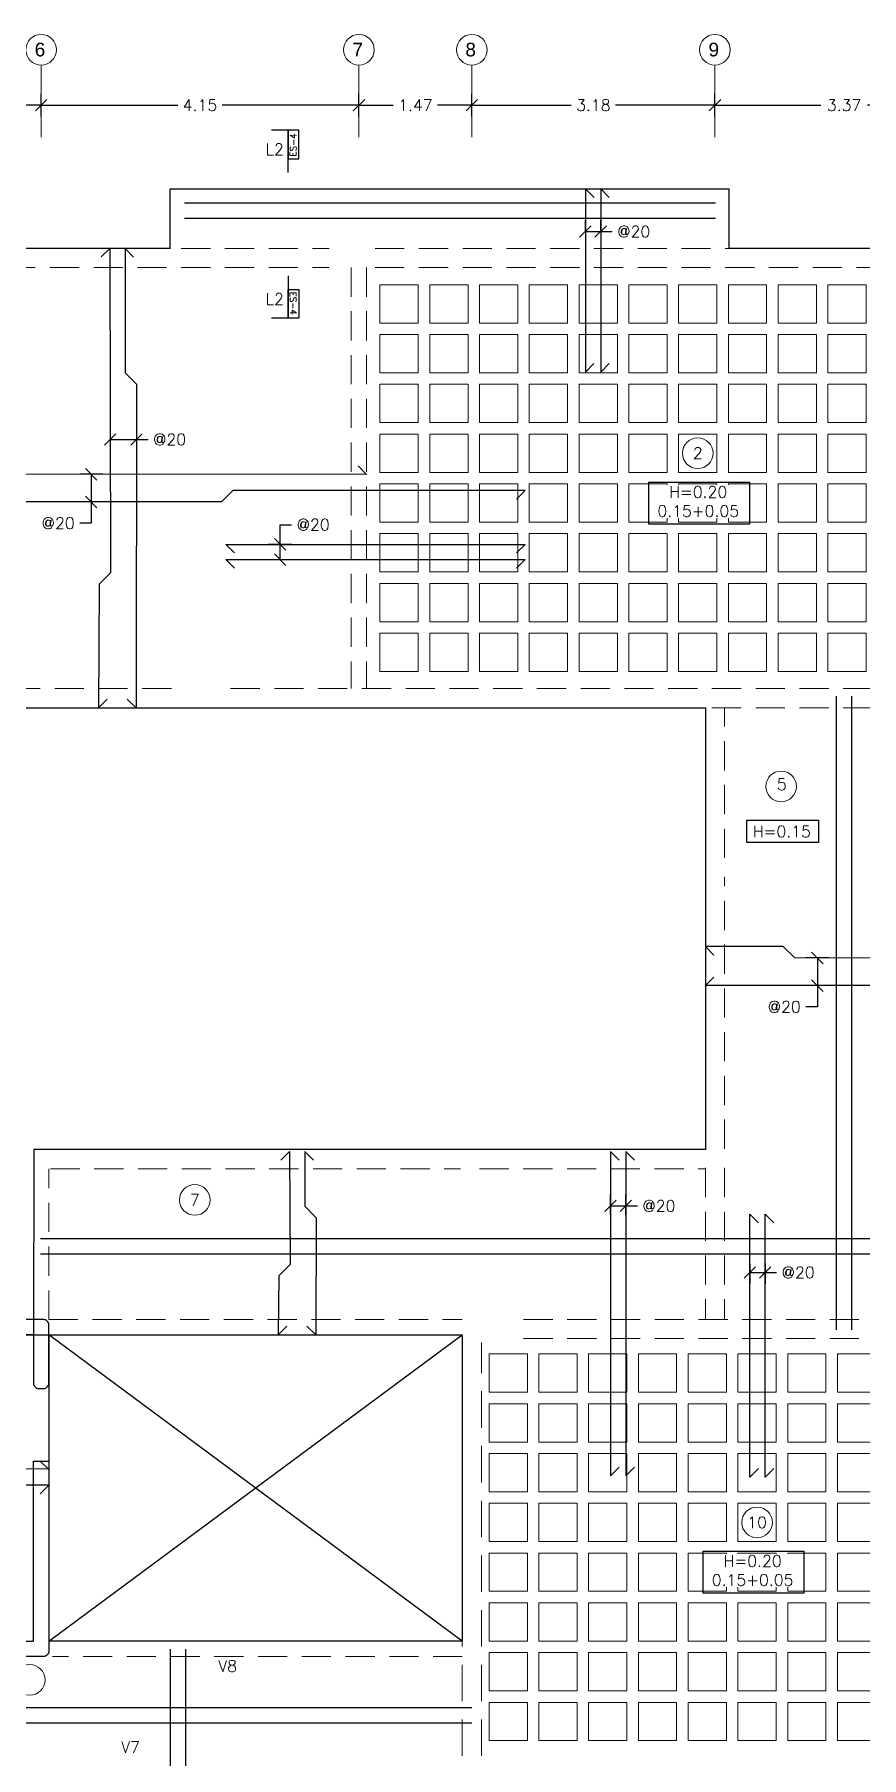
# Model space of a CAD drawing. Header units: metres. Extents: x -44 to 358, y -286 to 66.
# Drawn here: x 28.7 to 39.51, y -39.74 to -17.23 of the extents above; entities that cross this region are included whole.
import ezdxf
from ezdxf.enums import TextEntityAlignment as Align

# ---------------------------------------------------------------- set-up
doc = ezdxf.new("R2010")
doc.units = ezdxf.units.M
doc.header["$LTSCALE"] = 0.3
doc.header["$PDMODE"] = 3
doc.linetypes.add('Grid Line 1_2_', pattern=[22.225, 12.7, -3.175, 3.175, -3.175])
doc.linetypes.add('HIDDEN', pattern=[9.525, 6.35, -3.175])
for name, color, linetype, lineweight in [('0-S-GRID', 1, 'Continuous', 9), ('0-S-GRID-IDEN', 1, 'Continuous', 9), ('A-WALL', 7, 'Continuous', 30), ('BOVEDILLA', 8, 'Continuous', 5), ('VIGAS', 1, 'HIDDEN', 15)]:
    doc.layers.add(name, color=color, linetype=linetype, lineweight=lineweight)
for name, color, linetype in [('ACERO', 5, 'Continuous'), ('BP', 3, 'Continuous'), ('DIMTEXTO', 4, 'Continuous'), ('HATCH', 8, 'Continuous'), ('TEXTOS', 4, 'Continuous')]:
    doc.layers.add(name, color=color, linetype=linetype)
doc.styles.add('Arial_2', font='arial.ttf', dxfattribs={"height": 0.2})
doc.styles.add('SMPLEX', font='simplex.shx')
doc.dimstyles.new('DIM-75', dxfattribs={"dimscale": 0.75, "dimtxt": 0.2, "dimasz": 0.2, "dimexe": 0.2, "dimexo": 0.2, "dimgap": 0.1, "dimtad": 0, "dimtih": 1, "dimtoh": 1, "dimzin": 0, "dimdsep": 46, "dimtxsty": 'SMPLEX', "dimblk1": 'OBLIQUE', "dimblk2": 'OBLIQUE', "dimsah": 1, "dimcen": 0.2, "dimclrd": 4, "dimclre": 4, "dimclrt": 4, "dimadec": 0, "dimazin": 0, "dimtfac": 1, "dimtmove": 0, "dimatfit": 3, "dimldrblk": 'OBLIQUE', "dimfxl": 0.2, "dimfxlon": 1, "dimtfill": 1, "dimtolj": 1, "dimtzin": 0, "dimarcsym": 0})

# ---------------------------------------------------------------- blocks, each defined once
blk = doc.blocks.new('A$C2bbc346b')
at = {"layer": 'A-WALL', "color": 7, "true_color": 0xffffff}
for p, q in [((7.8, -0.27), (7.8, -6.13)), ((0.2, -0.751), (0, -0.751)), ((6.47, -7.845), (6.53, -7.845)), ((6.25, -8.065), (6.25, -8.125)), ((6.32, -7.995), (6.4, -7.995)), ((6.4, -7.995), (6.4, -7.915)), ((6.6, -7.995), (6.6, -7.915)), ((6.6, -7.995), (6.6, -8.725)), ((6.32, -8.195), (6.4, -8.195)), ((6.4, -8.195), (6.4, -8.725)), ((2.425, -8.995), (2.575, -8.995)), ((6.47, -8.795), (6.53, -8.795)), ((2.425, -10.995), (2.575, -10.995)), ((10.4, -14.189), (10.2, -14.189)), ((1.499, -18.939), (1.499, -17.454))]:
    blk.add_line(p, q, dxfattribs=at)
at = {"layer": 'A-WALL', "color": 7, "true_color": 0xffffff, "transparency": 33554684}
blk.add_line((2.275, -8.195), (2.25, -8.195), dxfattribs=at)
at = {"layer": 'A-WALL', "color": 7, "true_color": 0xffffff}
for points in [[(0, -0.07), (0, -0.751), (0.2, -0.751), (0.2, -0.27, -0.414214), (0.27, -0.2), (0.53, -0.2, 0.414214), (0.6, -0.13), (0.6, -0.07, 0.414214), (0.53, 0), (0.07, 0, 0.414214)], [(6.53, -11.995), (6.32, -11.995, -0.414214), (6.25, -11.925), (6.25, -11.865, -0.414214), (6.32, -11.795), (6.33, -11.795, 0.414214), (6.4, -11.725), (6.4, -11.065, -0.414214), (6.47, -10.995), (6.53, -10.995, -0.414214), (6.6, -11.065), (6.6, -11.925, -0.414214)], [(10.53, -14.889, 0.414214), (10.6, -14.819), (10.6, -14.059, 0.414214), (10.53, -13.989), (9.67, -13.989, 0.414214), (9.6, -14.059), (9.6, -14.119, 0.414214), (9.67, -14.189), (10.4, -14.189), (10.4, -14.819, 0.414214), (10.47, -14.889)]]:
    blk.add_lwpolyline(points, format="xyb", close=True, dxfattribs=at)
for points in [[(7.73, -0.2), (7.47, -0.2, -0.414214), (7.4, -0.13), (7.4, -0.07, -0.414214), (7.47, 0), (8.63, 0)], [(8, -0.27), (8, -6.33, -0.414214), (7.93, -6.4), (6.67, -6.4, 0.414214), (6.6, -6.47), (6.6, -6.48, -0.414214), (6.53, -6.55), (6.47, -6.55, -0.414214), (6.4, -6.48), (6.4, -6.47, 0.414214), (6.33, -6.4), (6.22, -6.4), (6.22, -6.2), (7.73, -6.2)], [(0.2, -6.13), (0.2, -5.651), (0, -5.651), (0, -6.33, 0.414214), (0.07, -6.4)], [(0.27, -6.2), (5.28, -6.2), (5.28, -6.4), (4.57, -6.4, 0.414214), (4.5, -6.47), (4.5, -6.797), (4.35, -6.797), (4.35, -6.4), (2.3, -6.4), (2.3, -6.797), (2.1, -6.797), (2.1, -6.47, 0.414214), (2.03, -6.4), (0.07, -6.4)], [(4.35, -7.995), (2.3, -7.995), (2.3, -7.597), (2.1, -7.597), (2.1, -8.045, 0.414214), (2.25, -8.195), (2.375, -8.195, -0.414214), (2.4, -8.22)], [(2.33, -11.795, 0.414214), (2.4, -11.725), (2.4, -11.02, -0.414214), (2.425, -10.995), (2.575, -10.995, -0.414214), (2.6, -11.02), (2.6, -11.725, 0.414214), (2.67, -11.795), (5.18, -11.795, -0.414214), (5.25, -11.865), (5.25, -11.925, -0.414214), (5.18, -11.995)], [(5.18, -11.995), (4.57, -11.995, 0.414214), (4.5, -12.065), (4.5, -12.322, -0.414214), (4.43, -12.392), (4.35, -12.392), (4.35, -11.995), (2.3, -11.995), (2.3, -12.392), (2.1, -12.392), (2.1, -11.945, -0.414214), (2.25, -11.795), (2.33, -11.795)], [(0.2, -14.34), (0, -14.34), (0, -13.659, -0.414214), (0.07, -13.589), (2.03, -13.589, 0.414214), (2.1, -13.519), (2.1, -13.192)], [(7.8, -13.859), (7.8, -17.254), (6.627, -17.254), (6.627, -16.654), (6.507, -16.654, 0.414214), (6.477, -16.684), (6.477, -17.254), (6.439, -17.254), (6.439, -17.454), (7.73, -17.454, -0.414214), (7.8, -17.524), (7.8, -18.519, 0.414214), (7.87, -18.589), (7.93, -18.589, 0.414214), (8, -18.519), (8, -18.459, -0.414214), (8.07, -18.389), (8.78, -18.389, 0.414214), (8.85, -18.319), (8.85, -18.259, 0.414214), (8.78, -18.189), (8, -18.189), (8, -14.189), (8.73, -14.189, 0.414214), (8.8, -14.119), (8.8, -14.059, 0.414214), (8.73, -13.989), (8, -13.989), (8, -13.659, 0.414214), (7.93, -13.589), (4.57, -13.589, -0.414214), (4.5, -13.519), (4.5, -13.262, 0.414214), (4.43, -13.192), (4.35, -13.192), (4.35, -13.589), (2.3, -13.589), (2.3, -13.192), (2.1, -13.192)], [(1.499, -17.254), (1.499, -16.684, 0.414214), (1.469, -16.654), (1.349, -16.654), (1.349, -17.254), (0.2, -17.254), (0.2, -13.859)], [(2.5, -14.789), (2.5, -13.859, 0.414214), (2.43, -13.789), (0.27, -13.789)], [(2.5, -14.639), (2.5, -14.759, 0.414214), (2.53, -14.789), (2.62, -14.789, 0.414214), (2.65, -14.759), (2.65, -13.859, -0.414214), (2.72, -13.789), (3.855, -13.789)], [(2.62, -15.589, -0.414214), (2.65, -15.619), (2.65, -16.544, 0.414214), (2.72, -16.614), (3.855, -16.614, 0.414214), (3.925, -16.544), (3.925, -13.859, 0.414214), (3.855, -13.789)], [(7.73, -13.789), (5.571, -13.789, 0.414214), (5.501, -13.859), (5.501, -14.759, -0.414214), (5.471, -14.789), (5.381, -14.789, -0.414214), (5.351, -14.759), (5.351, -13.859, 0.414214), (5.281, -13.789), (4.145, -13.789, 0.414214), (4.075, -13.859), (4.075, -16.544)], [(2.62, -15.589), (2.53, -15.589, 0.414214), (2.5, -15.619), (2.5, -17.254), (2.462, -17.254), (2.462, -17.454), (2.58, -17.454, 0.414214), (2.65, -17.384), (2.65, -16.764)], [(2.65, -16.764), (5.351, -16.764), (5.351, -17.384, 0.414214), (5.421, -17.454), (5.539, -17.454), (5.539, -17.254), (5.501, -17.254), (5.501, -15.619, 0.414214), (5.471, -15.589), (5.381, -15.589, 0.414214), (5.351, -15.619), (5.351, -16.544, -0.414214), (5.281, -16.614), (4.145, -16.614, -0.414214), (4.075, -16.544)], [(10.2, -18.189), (10.4, -18.189), (10.4, -15.839), (10.6, -15.839), (10.6, -18.319, -0.414214), (10.53, -18.389), (9.87, -18.389, -0.414214), (9.8, -18.319), (9.8, -18.259, -0.414214), (9.87, -18.189), (10.4, -18.189), (10.4, -16.556)], [(1.349, -19.789), (0.27, -19.789, -0.414214), (0.2, -19.719), (0.2, -19.24), (0, -19.24), (0, -19.919)], [(0.07, -19.989), (2.33, -19.989, 0.414213), (2.4, -19.919), (2.4, -19.859, 0.414214), (2.33, -19.789), (1.249, -19.789)], [(7.73, -19.789), (5.67, -19.789, 0.414214), (5.6, -19.859), (5.6, -19.919, 0.414214), (5.67, -19.989), (7.93, -19.989, 0.414214), (8, -19.919), (8, -19.659, 0.414214), (7.93, -19.589), (7.87, -19.589, 0.414214), (7.8, -19.659), (7.8, -19.719)]]:
    blk.add_lwpolyline(points, format="xyb", dxfattribs=at)
blk.add_lwpolyline([(0, -1.951), (0.2, -1.951), (0.2, -4.451), (0, -4.451)], close=True, dxfattribs=at)
for points in [[(4.5, -7.995), (4.5, -7.597), (4.35, -7.597), (4.35, -7.995)], [(1.349, -18.939), (1.349, -17.454), (0.2, -17.454), (0.2, -18.04), (0, -18.04), (0, -15.54), (0.2, -15.54)]]:
    blk.add_lwpolyline(points, dxfattribs=at)
at = {"layer": 'A-WALL', "color": 7, "true_color": 0xffffff, "transparency": 33554684}
blk.add_lwpolyline([(2.4, -8.219), (2.4, -8.97, 0.414214), (2.425, -8.995), (2.575, -8.995, 0.414214), (2.6, -8.97), (2.6, -8.265, -0.414214), (2.67, -8.195), (5.18, -8.195, 0.414214), (5.25, -8.125), (5.25, -8.065, 0.414214), (5.18, -7.995), (4.5, -7.995)], format="xyb", dxfattribs=at)
at = {"layer": 'A-WALL', "color": 7, "true_color": 0xffffff}
for centre, start, end in [((6.47, -7.915), 90, 180), ((6.53, -7.915), 0, 90), ((6.32, -8.065), 90, 180), ((6.32, -8.125), 180, 270), ((6.47, -8.725), 180, 270), ((6.53, -8.725), 270, 0)]:
    blk.add_arc(centre, 0.07, start, end, dxfattribs=at)
blk = doc.blocks.new('_OBLIQUE')
at = {"color": 0, "linetype": 'ByBlock'}
blk.add_line((-0.5, -0.5), (0.5, 0.5), dxfattribs=at)
blk = doc.blocks.new('*D911')
at = {"layer": 'DEFPOINTS', "color": 0, "ltscale": 0.05, "transparency": 16777216}
for p in [(28.792, -18.157), (26.597, -18.574), (28.792, -18.574)]:
    blk.add_point(p, dxfattribs=at)
at = {"layer": 'DIMTEXTO', "color": 4, "lineweight": -2, "ltscale": 0.05, "transparency": 16777216}
for p, q in [((26.597, -18.307), (26.597, -18.007)), ((26.597, -18.157), (27.391, -18.157)), ((28.792, -18.157), (27.998, -18.157)), ((28.792, -18.307), (28.792, -18.007))]:
    blk.add_line(p, q, dxfattribs=at)
at = {"layer": 'DIMTEXTO', "color": 4, "lineweight": -2, "ltscale": 0.05, "transparency": 16777216, "xscale": 0.15, "yscale": 0.15, "zscale": 0.15, "rotation": 180}
blk.add_blockref('_OBLIQUE', (26.597, -18.157), dxfattribs=at)
at = {"layer": 'DIMTEXTO', "color": 4, "lineweight": -2, "ltscale": 0.05, "transparency": 16777216, "xscale": 0.15, "yscale": 0.15, "zscale": 0.15}
blk.add_blockref('_OBLIQUE', (28.792, -18.157), dxfattribs=at)
at = {"layer": 'DIMTEXTO', "color": 4, "ltscale": 0.05, "transparency": 16777216, "insert": (27.694, -18.157), "char_height": 0.15, "attachment_point": 5, "style": 'SMPLEX', "bg_fill": 3, "box_fill_scale": 1.1, "bg_fill_color": 256, "bg_fill_true_color": 13158600, "bg_fill_transparency": 0}
blk.add_mtext('\\A1;2.20', dxfattribs=at)
blk = doc.blocks.new('*D912')
at = {"layer": 'DEFPOINTS', "color": 0, "ltscale": 0.05, "transparency": 16777216}
for p in [(32.943, -18.157), (28.792, -18.574), (32.943, -18.574)]:
    blk.add_point(p, dxfattribs=at)
at = {"layer": 'DIMTEXTO', "color": 4, "lineweight": -2, "ltscale": 0.05, "transparency": 16777216}
for p, q in [((28.792, -18.307), (28.792, -18.007)), ((28.792, -18.157), (30.578, -18.157)), ((32.943, -18.157), (31.157, -18.157)), ((32.943, -18.307), (32.943, -18.007))]:
    blk.add_line(p, q, dxfattribs=at)
at = {"layer": 'DIMTEXTO', "color": 4, "lineweight": -2, "ltscale": 0.05, "transparency": 16777216, "xscale": 0.15, "yscale": 0.15, "zscale": 0.15, "rotation": 180}
blk.add_blockref('_OBLIQUE', (28.792, -18.157), dxfattribs=at)
at = {"layer": 'DIMTEXTO', "color": 4, "lineweight": -2, "ltscale": 0.05, "transparency": 16777216, "xscale": 0.15, "yscale": 0.15, "zscale": 0.15}
blk.add_blockref('_OBLIQUE', (32.943, -18.157), dxfattribs=at)
at = {"layer": 'DIMTEXTO', "color": 4, "ltscale": 0.05, "transparency": 16777216, "insert": (30.867, -18.157), "char_height": 0.15, "attachment_point": 5, "style": 'SMPLEX', "bg_fill": 3, "box_fill_scale": 1.1, "bg_fill_color": 256, "bg_fill_true_color": 13158600, "bg_fill_transparency": 0}
blk.add_mtext('\\A1;4.15', dxfattribs=at)
blk = doc.blocks.new('*D902')
at = {"layer": 'DEFPOINTS', "color": 0, "ltscale": 0.2, "transparency": 16777216}
for p in [(34.417, -18.157), (32.943, -18.574), (34.417, -18.574)]:
    blk.add_point(p, dxfattribs=at)
at = {"layer": 'DIMTEXTO', "color": 4, "lineweight": -2, "ltscale": 0.2, "transparency": 16777216}
for p, q in [((32.943, -18.307), (32.943, -18.007)), ((32.943, -18.157), (33.39, -18.157)), ((34.417, -18.157), (33.969, -18.157)), ((34.417, -18.307), (34.417, -18.007))]:
    blk.add_line(p, q, dxfattribs=at)
at = {"layer": 'DIMTEXTO', "color": 4, "lineweight": -2, "ltscale": 0.2, "transparency": 16777216, "xscale": 0.15, "yscale": 0.15, "zscale": 0.15, "rotation": 180}
blk.add_blockref('_OBLIQUE', (32.943, -18.157), dxfattribs=at)
at = {"layer": 'DIMTEXTO', "color": 4, "lineweight": -2, "ltscale": 0.2, "transparency": 16777216, "xscale": 0.15, "yscale": 0.15, "zscale": 0.15}
blk.add_blockref('_OBLIQUE', (34.417, -18.157), dxfattribs=at)
at = {"layer": 'DIMTEXTO', "color": 4, "ltscale": 0.2, "transparency": 16777216, "insert": (33.68, -18.157), "char_height": 0.15, "attachment_point": 5, "style": 'SMPLEX', "bg_fill": 3, "box_fill_scale": 1.1, "bg_fill_color": 256, "bg_fill_true_color": 13158600, "bg_fill_transparency": 0}
blk.add_mtext('\\A1;1.47', dxfattribs=at)
blk = doc.blocks.new('*D903')
at = {"layer": 'DEFPOINTS', "color": 0, "ltscale": 0.2, "transparency": 16777216}
for p in [(37.592, -18.157), (34.417, -18.574), (37.592, -18.574)]:
    blk.add_point(p, dxfattribs=at)
at = {"layer": 'DIMTEXTO', "color": 4, "lineweight": -2, "ltscale": 0.2, "transparency": 16777216}
for p, q in [((34.417, -18.307), (34.417, -18.007)), ((34.417, -18.157), (35.715, -18.157)), ((37.592, -18.157), (36.294, -18.157)), ((37.592, -18.307), (37.592, -18.007))]:
    blk.add_line(p, q, dxfattribs=at)
at = {"layer": 'DIMTEXTO', "color": 4, "lineweight": -2, "ltscale": 0.2, "transparency": 16777216, "xscale": 0.15, "yscale": 0.15, "zscale": 0.15, "rotation": 180}
blk.add_blockref('_OBLIQUE', (34.417, -18.157), dxfattribs=at)
at = {"layer": 'DIMTEXTO', "color": 4, "lineweight": -2, "ltscale": 0.2, "transparency": 16777216, "xscale": 0.15, "yscale": 0.15, "zscale": 0.15}
blk.add_blockref('_OBLIQUE', (37.592, -18.157), dxfattribs=at)
at = {"layer": 'DIMTEXTO', "color": 4, "ltscale": 0.2, "transparency": 16777216, "insert": (36.004, -18.157), "char_height": 0.15, "attachment_point": 5, "style": 'SMPLEX', "bg_fill": 3, "box_fill_scale": 1.1, "bg_fill_color": 256, "bg_fill_true_color": 13158600, "bg_fill_transparency": 0}
blk.add_mtext('\\A1;3.18', dxfattribs=at)
blk = doc.blocks.new('*D904')
at = {"layer": 'DEFPOINTS', "color": 0, "ltscale": 0.2, "transparency": 16777216}
for p in [(40.967, -18.157), (37.592, -18.574), (40.967, -18.574)]:
    blk.add_point(p, dxfattribs=at)
at = {"layer": 'DIMTEXTO', "color": 4, "lineweight": -2, "ltscale": 0.2, "transparency": 16777216}
for p, q in [((37.592, -18.307), (37.592, -18.007)), ((37.592, -18.157), (38.976, -18.157)), ((40.967, -18.157), (39.583, -18.157)), ((40.967, -18.307), (40.967, -18.007))]:
    blk.add_line(p, q, dxfattribs=at)
at = {"layer": 'DIMTEXTO', "color": 4, "lineweight": -2, "ltscale": 0.2, "transparency": 16777216, "xscale": 0.15, "yscale": 0.15, "zscale": 0.15, "rotation": 180}
blk.add_blockref('_OBLIQUE', (37.592, -18.157), dxfattribs=at)
at = {"layer": 'DIMTEXTO', "color": 4, "lineweight": -2, "ltscale": 0.2, "transparency": 16777216, "xscale": 0.15, "yscale": 0.15, "zscale": 0.15}
blk.add_blockref('_OBLIQUE', (40.967, -18.157), dxfattribs=at)
at = {"layer": 'DIMTEXTO', "color": 4, "ltscale": 0.2, "transparency": 16777216, "insert": (39.279, -18.157), "char_height": 0.15, "attachment_point": 5, "style": 'SMPLEX', "bg_fill": 3, "box_fill_scale": 1.1, "bg_fill_color": 256, "bg_fill_true_color": 13158600, "bg_fill_transparency": 0}
blk.add_mtext('\\A1;3.37', dxfattribs=at)
blk = doc.blocks.new('*D921')
at = {"layer": 'DEFPOINTS', "color": 0, "transparency": 16777216}
for p in [(36.229, -32.533), (36.229, -32.794), (36.429, -32.798)]:
    blk.add_point(p, dxfattribs=at)
at = {"layer": 'DIMTEXTO', "color": 4, "lineweight": -2, "transparency": 16777216}
for p, q in [((36.229, -32.644), (36.229, -32.383)), ((36.429, -32.648), (36.429, -32.383)), ((36.229, -32.533), (36.429, -32.533)), ((36.429, -32.533), (36.579, -32.533))]:
    blk.add_line(p, q, dxfattribs=at)
at = {"layer": 'DIMTEXTO', "color": 4, "lineweight": -2, "transparency": 16777216, "xscale": 0.15, "yscale": 0.15, "zscale": 0.15, "rotation": 180}
blk.add_blockref('_OBLIQUE', (36.229, -32.533), dxfattribs=at)
at = {"layer": 'DIMTEXTO', "color": 4, "lineweight": -2, "transparency": 16777216, "xscale": 0.15, "yscale": 0.15, "zscale": 0.15}
blk.add_blockref('_OBLIQUE', (36.429, -32.533), dxfattribs=at)
at = {"layer": 'DIMTEXTO', "color": 4, "transparency": 16777216, "insert": (36.861, -32.533), "char_height": 0.15, "attachment_point": 5, "style": 'SMPLEX', "bg_fill": 3, "box_fill_scale": 1.1, "bg_fill_color": 256, "bg_fill_true_color": 13158600, "bg_fill_transparency": 0}
blk.add_mtext('\\A1;@20', dxfattribs=at)
blk = doc.blocks.new('*U932')
at = {"layer": 'BOVEDILLA'}
blk.add_lwpolyline([(-0.25, -0.25), (0.25, -0.25), (0.25, 0.25), (-0.25, 0.25)], close=True, dxfattribs=at)
blk = doc.blocks.new('*U933')
at = {"layer": 'BOVEDILLA', "color": 0, "linetype": 'ByBlock', "lineweight": -2, "transparency": 16777216}
for p in [(0, 0), (0.65, 0), (1.3, 0), (1.95, 0), (2.6, 0), (3.25, 0), (3.9, 0), (4.55, 0), (5.2, 0), (5.85, 0), (0, -0.65), (0.65, -0.65), (1.3, -0.65), (1.95, -0.65), (2.6, -0.65), (3.25, -0.65), (3.9, -0.65), (4.55, -0.65), (5.2, -0.65), (5.85, -0.65), (0, -1.3), (0.65, -1.3), (1.3, -1.3), (1.95, -1.3), (2.6, -1.3), (3.25, -1.3), (3.9, -1.3), (4.55, -1.3), (5.2, -1.3), (5.85, -1.3), (0, -1.95), (0.65, -1.95), (1.3, -1.95), (1.95, -1.95), (2.6, -1.95), (3.25, -1.95), (3.9, -1.95), (4.55, -1.95), (5.2, -1.95), (5.85, -1.95), (0, -2.6), (0.65, -2.6), (1.3, -2.6), (1.95, -2.6), (2.6, -2.6), (3.25, -2.6), (3.9, -2.6), (4.55, -2.6), (5.2, -2.6), (5.85, -2.6), (0, -3.25), (0.65, -3.25), (1.3, -3.25), (1.95, -3.25), (2.6, -3.25), (3.25, -3.25), (3.9, -3.25), (4.55, -3.25), (5.2, -3.25), (5.85, -3.25), (0, -3.9), (0.65, -3.9), (1.3, -3.9), (1.95, -3.9), (2.6, -3.9), (3.25, -3.9), (3.9, -3.9), (4.55, -3.9), (5.2, -3.9), (5.85, -3.9), (0, -4.55), (0.65, -4.55), (1.3, -4.55), (1.95, -4.55), (2.6, -4.55), (3.25, -4.55), (3.9, -4.55), (4.55, -4.55), (5.2, -4.55), (5.85, -4.55)]:
    blk.add_blockref('*U932', p, dxfattribs=at)
blk = doc.blocks.new('*U936')
at = {"layer": 'BOVEDILLA'}
blk.add_lwpolyline([(-0.25, -0.25), (0.25, -0.25), (0.25, 0.25), (-0.25, 0.25)], close=True, dxfattribs=at)
blk = doc.blocks.new('*U937')
at = {"layer": 'BOVEDILLA', "color": 0, "linetype": 'ByBlock', "lineweight": -2, "transparency": 16777216}
for p in [(0, 0), (0.65, 0), (1.3, 0), (1.95, 0), (2.6, 0), (3.25, 0), (3.9, 0), (4.55, 0), (5.2, 0), (5.85, 0), (6.5, 0), (7.15, 0), (7.8, 0), (0, -0.65), (0.65, -0.65), (1.3, -0.65), (1.95, -0.65), (2.6, -0.65), (3.25, -0.65), (3.9, -0.65), (4.55, -0.65), (5.2, -0.65), (5.85, -0.65), (6.5, -0.65), (7.15, -0.65), (7.8, -0.65), (0, -1.3), (0.65, -1.3), (1.3, -1.3), (1.95, -1.3), (2.6, -1.3), (3.25, -1.3), (3.9, -1.3), (4.55, -1.3), (5.2, -1.3), (5.85, -1.3), (6.5, -1.3), (7.15, -1.3), (7.8, -1.3), (0, -1.95), (0.65, -1.95), (1.3, -1.95), (1.95, -1.95), (2.6, -1.95), (3.25, -1.95), (3.9, -1.95), (4.55, -1.95), (5.2, -1.95), (5.85, -1.95), (6.5, -1.95), (7.15, -1.95), (7.8, -1.95), (0, -2.6), (0.65, -2.6), (1.3, -2.6), (1.95, -2.6), (2.6, -2.6), (3.25, -2.6), (3.9, -2.6), (4.55, -2.6), (5.2, -2.6), (5.85, -2.6), (6.5, -2.6), (7.15, -2.6), (7.8, -2.6), (0, -3.25), (0.65, -3.25), (1.3, -3.25), (1.95, -3.25), (2.6, -3.25), (3.25, -3.25), (3.9, -3.25), (4.55, -3.25), (5.2, -3.25), (5.85, -3.25), (6.5, -3.25), (7.15, -3.25), (7.8, -3.25), (0, -3.9), (0.65, -3.9), (1.3, -3.9), (1.95, -3.9), (2.6, -3.9), (3.25, -3.9), (3.9, -3.9), (4.55, -3.9), (5.2, -3.9), (5.85, -3.9), (6.5, -3.9), (7.15, -3.9), (7.8, -3.9), (0, -4.55), (0.65, -4.55), (1.3, -4.55), (1.95, -4.55), (2.6, -4.55), (3.25, -4.55), (3.9, -4.55), (4.55, -4.55), (5.2, -4.55), (5.85, -4.55), (6.5, -4.55), (7.15, -4.55), (7.8, -4.55)]:
    blk.add_blockref('*U936', p, dxfattribs=at)
blk = doc.blocks.new('*D1030')
at = {"layer": 'DEFPOINTS', "color": 0, "transparency": 16777216}
for p in [(32.446, -23.893), (31.913, -24.093), (32.446, -24.093)]:
    blk.add_point(p, dxfattribs=at)
at = {"layer": 'DIMTEXTO', "color": 4, "lineweight": -2, "transparency": 16777216}
for p, q in [((31.913, -23.893), (31.913, -23.636)), ((31.913, -23.636), (32.063, -23.636)), ((32.063, -23.893), (31.763, -23.893)), ((31.913, -24.093), (31.913, -23.893)), ((32.063, -24.093), (31.763, -24.093))]:
    blk.add_line(p, q, dxfattribs=at)
at = {"layer": 'DIMTEXTO', "color": 4, "lineweight": -2, "transparency": 16777216, "xscale": 0.15, "yscale": 0.15, "zscale": 0.15}
for p, rotation in [((31.913, -23.893), 90), ((31.913, -24.093), 270)]:
    blk.add_blockref('_OBLIQUE', p, dxfattribs=dict(at, rotation=rotation))
at = {"layer": 'DIMTEXTO', "color": 4, "transparency": 16777216, "insert": (32.345, -23.636), "char_height": 0.15, "attachment_point": 5, "style": 'SMPLEX', "bg_fill": 3, "box_fill_scale": 1.1, "bg_fill_color": 256, "bg_fill_true_color": 13158600, "bg_fill_transparency": 0}
blk.add_mtext('\\A1;@20', dxfattribs=at)
blk = doc.blocks.new('*D1032')
at = {"layer": 'DEFPOINTS', "color": 0, "transparency": 16777216}
for p in [(38.047, -33.141), (38.247, -33.136), (38.047, -33.402)]:
    blk.add_point(p, dxfattribs=at)
at = {"layer": 'DIMTEXTO', "color": 4, "lineweight": -2, "transparency": 16777216}
for p, q in [((38.047, -33.291), (38.047, -33.552)), ((38.247, -33.286), (38.247, -33.552)), ((38.047, -33.402), (38.247, -33.402)), ((38.247, -33.402), (38.397, -33.402))]:
    blk.add_line(p, q, dxfattribs=at)
at = {"layer": 'DIMTEXTO', "color": 4, "lineweight": -2, "transparency": 16777216, "xscale": 0.15, "yscale": 0.15, "zscale": 0.15, "rotation": 180}
blk.add_blockref('_OBLIQUE', (38.047, -33.402), dxfattribs=at)
at = {"layer": 'DIMTEXTO', "color": 4, "lineweight": -2, "transparency": 16777216, "xscale": 0.15, "yscale": 0.15, "zscale": 0.15}
blk.add_blockref('_OBLIQUE', (38.247, -33.402), dxfattribs=at)
at = {"layer": 'DIMTEXTO', "color": 4, "transparency": 16777216, "insert": (38.679, -33.402), "char_height": 0.15, "attachment_point": 5, "style": 'SMPLEX', "bg_fill": 3, "box_fill_scale": 1.1, "bg_fill_color": 256, "bg_fill_true_color": 13158600, "bg_fill_transparency": 0}
blk.add_mtext('\\A1;@20', dxfattribs=at)
blk = doc.blocks.new('*D1044')
at = {"layer": 'DEFPOINTS', "color": 0, "transparency": 16777216}
for p in [(30.878, -22.978), (29.446, -23.339), (30.878, -23.339)]:
    blk.add_point(p, dxfattribs=at)
at = {"layer": 'DIMTEXTO', "color": 4, "lineweight": -2, "transparency": 16777216}
for p, q in [((29.596, -22.978), (29.296, -22.978)), ((29.446, -22.978), (29.446, -23.339)), ((29.596, -23.339), (29.296, -23.339)), ((29.446, -23.339), (29.446, -23.616)), ((29.446, -23.616), (29.296, -23.616))]:
    blk.add_line(p, q, dxfattribs=at)
at = {"layer": 'DIMTEXTO', "color": 4, "lineweight": -2, "transparency": 16777216, "xscale": 0.15, "yscale": 0.15, "zscale": 0.15}
for p, rotation in [((29.446, -22.978), 90), ((29.446, -23.339), 270)]:
    blk.add_blockref('_OBLIQUE', p, dxfattribs=dict(at, rotation=rotation))
at = {"layer": 'DIMTEXTO', "color": 4, "transparency": 16777216, "insert": (29.014, -23.616), "char_height": 0.15, "attachment_point": 5, "style": 'SMPLEX', "bg_fill": 3, "box_fill_scale": 1.1, "bg_fill_color": 256, "bg_fill_true_color": 13158600, "bg_fill_transparency": 0}
blk.add_mtext('\\A1;@20', dxfattribs=at)
blk = doc.blocks.new('*D1045')
at = {"layer": 'DEFPOINTS', "color": 0, "transparency": 16777216}
for p in [(29.693, -22.262), (30.038, -22.258), (29.693, -22.523)]:
    blk.add_point(p, dxfattribs=at)
at = {"layer": 'DIMTEXTO', "color": 4, "lineweight": -2, "transparency": 16777216}
for p, q in [((29.693, -22.412), (29.693, -22.673)), ((30.038, -22.408), (30.038, -22.673)), ((29.693, -22.523), (30.038, -22.523)), ((30.038, -22.523), (30.188, -22.523))]:
    blk.add_line(p, q, dxfattribs=at)
at = {"layer": 'DIMTEXTO', "color": 4, "lineweight": -2, "transparency": 16777216, "xscale": 0.15, "yscale": 0.15, "zscale": 0.15, "rotation": 180}
blk.add_blockref('_OBLIQUE', (29.693, -22.523), dxfattribs=at)
at = {"layer": 'DIMTEXTO', "color": 4, "lineweight": -2, "transparency": 16777216, "xscale": 0.15, "yscale": 0.15, "zscale": 0.15}
blk.add_blockref('_OBLIQUE', (30.038, -22.523), dxfattribs=at)
at = {"layer": 'DIMTEXTO', "color": 4, "transparency": 16777216, "insert": (30.47, -22.523), "char_height": 0.15, "attachment_point": 5, "style": 'SMPLEX', "bg_fill": 3, "box_fill_scale": 1.1, "bg_fill_color": 256, "bg_fill_true_color": 13158600, "bg_fill_transparency": 0}
blk.add_mtext('\\A1;@20', dxfattribs=at)
blk = doc.blocks.new('*D1048')
at = {"layer": 'DEFPOINTS', "color": 0, "transparency": 16777216}
for p in [(39.765, -29.295), (38.93, -29.656), (39.765, -29.656)]:
    blk.add_point(p, dxfattribs=at)
at = {"layer": 'DIMTEXTO', "color": 4, "lineweight": -2, "transparency": 16777216}
for p, q in [((39.08, -29.295), (38.78, -29.295)), ((38.93, -29.295), (38.93, -29.656)), ((39.08, -29.656), (38.78, -29.656)), ((38.93, -29.656), (38.93, -29.933)), ((38.93, -29.933), (38.78, -29.933))]:
    blk.add_line(p, q, dxfattribs=at)
at = {"layer": 'DIMTEXTO', "color": 4, "lineweight": -2, "transparency": 16777216, "xscale": 0.15, "yscale": 0.15, "zscale": 0.15}
for p, rotation in [((38.93, -29.295), 90), ((38.93, -29.656), 270)]:
    blk.add_blockref('_OBLIQUE', p, dxfattribs=dict(at, rotation=rotation))
at = {"layer": 'DIMTEXTO', "color": 4, "transparency": 16777216, "insert": (38.498, -29.933), "char_height": 0.15, "attachment_point": 5, "style": 'SMPLEX', "bg_fill": 3, "box_fill_scale": 1.1, "bg_fill_color": 256, "bg_fill_true_color": 13158600, "bg_fill_transparency": 0}
blk.add_mtext('\\A1;@20', dxfattribs=at)
blk = doc.blocks.new('*D1873')
at = {"layer": 'DEFPOINTS', "color": 0, "transparency": 16777216}
for p in [(35.9, -19.904), (36.1, -19.808), (36.1, -19.904)]:
    blk.add_point(p, dxfattribs=at)
at = {"layer": 'DIMTEXTO', "color": 4, "lineweight": -2, "transparency": 16777216}
for p, q in [((35.9, -19.808), (35.9, -19.658)), ((36.1, -19.808), (36.1, -19.658)), ((35.9, -19.808), (36.1, -19.808)), ((36.1, -19.808), (36.25, -19.808))]:
    blk.add_line(p, q, dxfattribs=at)
at = {"layer": 'DIMTEXTO', "color": 4, "lineweight": -2, "transparency": 16777216, "xscale": 0.15, "yscale": 0.15, "zscale": 0.15, "rotation": 180}
blk.add_blockref('_OBLIQUE', (35.9, -19.808), dxfattribs=at)
at = {"layer": 'DIMTEXTO', "color": 4, "lineweight": -2, "transparency": 16777216, "xscale": 0.15, "yscale": 0.15, "zscale": 0.15}
blk.add_blockref('_OBLIQUE', (36.1, -19.808), dxfattribs=at)
at = {"layer": 'DIMTEXTO', "color": 4, "transparency": 16777216, "insert": (36.532, -19.808), "char_height": 0.15, "attachment_point": 5, "style": 'SMPLEX', "bg_fill": 3, "box_fill_scale": 1.1, "bg_fill_color": 256, "bg_fill_true_color": 13158600, "bg_fill_transparency": 0}
blk.add_mtext('\\A1;@20', dxfattribs=at)

msp = doc.modelspace()

# ---------------------------------------------------------------- linework, layer by layer
at = {"layer": '0-S-GRID-IDEN'}
for centre, radius in [((28.791985, -17.4336114), 0.2), ((32.942585, -17.4336114), 0.2), ((34.416985, -17.4336114), 0.2), ((37.591985, -17.4336114), 0.2), ((37.367285, -22.7027409), 0.20025), ((38.4566574, -27.0540263), 0.20025), ((30.7985238, -32.4552634), 0.20025), ((38.141985, -36.6668185), 0.20025), ((28.6425134, -38.7236264), 0.20025)]:
    msp.add_circle(centre, radius, dxfattribs=at)
at = {"layer": 'ACERO'}
for p, q in [((37.5982653, -19.4367829), (30.6658567, -19.4367829)), ((30.4824865, -39.9313201), (30.4824865, -38.3202885)), ((30.6824865, -39.9313201), (30.6824865, -38.3202885)), ((34.4183382, -39.0875319), (26.5060051, -39.0875319)), ((34.4183382, -39.2875319), (26.5060051, -39.2875319))]:
    msp.add_line(p, q, dxfattribs=at)
at = {"layer": 'ACERO', "ltscale": 0.2}
for p, q in [((39.1794143, -34.15105), (39.1794143, -25.8735373)), ((39.3794143, -34.15105), (39.3794143, -25.8735373)), ((40.945485, -32.9620935), (28.783966, -32.9620935)), ((40.945485, -33.1620935), (28.783966, -33.1620935))]:
    msp.add_line(p, q, dxfattribs=at)
at = {"layer": 'ACERO'}
for points in [[(36.0124606, -19.3632914), (35.8999605, -19.2507914), (35.8999605, -21.6442973), (36.0124605, -21.5317973)], [(36.2124606, -19.3632913), (36.0999605, -19.2507913), (36.0999605, -21.6442973), (36.2124605, -21.5317972)], [(29.5745929, -20.1393921), (29.68721, -20.0273958), (29.6983228, -24.2648889), (29.5479088, -24.4144737), (29.5393012, -26.0277424), (29.6521117, -25.9155538)], [(30.0000328, -20.1405514), (29.8878442, -20.0277409), (29.8891248, -21.6524569), (30.0387097, -21.8028709), (30.0308806, -26.0277409), (29.9144298, -25.9148026)], [(32.9302779, -22.8687244), (33.042585, -22.9792496), (28.3436218, -22.9764784), (28.1936218, -22.8264784), (26.391985, -22.8265764), (26.504485, -22.9390764)], [(34.9989535, -23.3013396), (35.1114535, -23.1888396), (31.2964995, -23.1890606), (31.1464995, -23.3390606), (26.391985, -23.3391644), (26.504485, -23.2266644)], [(31.3183074, -24.0052756), (31.2058075, -23.8927755), (35.1114535, -23.8927755), (34.9989535, -24.0052755)], [(31.3183073, -24.2052755), (31.2058074, -24.0927755), (35.1114534, -24.0927755), (34.9989534, -24.2052754)], [(41.8794349, -29.1857897), (41.991742, -29.2963149), (38.6341895, -29.2938178), (38.4841895, -29.1438178), (37.466985, -29.1438385), (37.579485, -29.2563385)], [(41.879242, -29.6188546), (41.991742, -29.5063546), (40.0586306, -29.5064), (39.9086306, -29.6564), (37.466985, -29.6564594), (37.579485, -29.5439594)], [(31.9218584, -31.934276), (32.0344755, -31.8222797), (32.0455883, -33.2975089), (31.8951743, -33.4470938), (31.8865667, -34.2168185), (31.9993772, -34.1046299)], [(32.3484059, -31.9350902), (32.2362172, -31.8222797), (32.2363904, -32.5363688), (32.3859752, -32.6867828), (32.3781461, -34.216817), (32.2616953, -34.1038787)], [(36.3411352, -31.9347797), (36.2286351, -31.8222798), (36.2286351, -36.0579037), (36.3411351, -35.9454037)], [(36.5411352, -31.9347797), (36.4286351, -31.8222797), (36.4286351, -36.0579036), (36.5411351, -35.9454036)], [(38.1595486, -35.9638637), (38.0470485, -36.0763636), (38.0470485, -32.6418686), (38.1595485, -32.7543687)], [(38.3595486, -35.9638638), (38.2470485, -36.0763637), (38.2470485, -32.6418686), (38.3595485, -32.7543687)], [(28.7737392, -35.861101), (28.8860463, -35.9716262), (27.341985, -35.9687195), (27.191985, -35.8187195), (26.391985, -35.8190682), (26.504485, -35.9315682)], [(28.779485, -36.2937385), (28.891985, -36.1812385), (28.1852235, -36.181523), (28.0352235, -36.331523), (26.391985, -36.3315329), (26.504485, -36.2190329)]]:
    msp.add_lwpolyline(points, dxfattribs=at)
at = {"layer": 'BP', "color": 8, "ltscale": 0.2}
for p, q in [((28.891985, -38.2178769), (34.291985, -34.2168185)), ((34.291985, -38.2178769), (28.891985, -34.2168185))]:
    msp.add_line(p, q, dxfattribs=at)
at = {"layer": 'BP', "ltscale": 0.2}
for points in [[(30.4773219, -20.0333869), (30.4773219, -19.2507914), (37.7735313, -19.2507914), (37.7735313, -20.0333869)], [(30.4773219, -20.0277409), (26.3916806, -20.0277409), (26.3916806, -26.0277409), (37.466985, -26.0277409), (37.466985, -31.7972797), (28.6947566, -31.7972797), (28.691985, -34.2168185), (34.291985, -34.2168185), (34.291985, -38.2178769), (28.891985, -38.2178769)], [(47.2719851, -20.0277409), (37.7735313, -20.0277409)], [(28.891985, -34.2168185), (28.891985, -38.2178769)]]:
    msp.add_lwpolyline(points, dxfattribs=at)
at = {"layer": 'DIMTEXTO', "color": 4}
for points in [[(36.728742, -23.080633), (38.0432583, -23.080633), (38.0432584, -23.6282684), (36.728742, -23.6282684)], [(38.0099077, -27.4944605), (38.9466631, -27.4944605), (38.9466631, -27.7856874), (38.0099077, -27.7856874)], [(37.4390753, -37.0422408), (38.7535917, -37.0422408), (38.7535917, -37.5898762), (37.4390753, -37.5898762)]]:
    msp.add_lwpolyline(points, close=True, dxfattribs=at)
at = {"layer": 'TEXTOS', "color": 6, "linetype": 'Continuous', "ltscale": 0.01}
for p, q in [((32.155697, -18.4815043), (31.8022058, -18.4815046)), ((32.155697, -20.9395292), (31.8022058, -20.9395289))]:
    msp.add_line(p, q, dxfattribs=at)
at = {"layer": 'TEXTOS', "color": 5, "linetype": 'Continuous', "ltscale": 0.01}
for p, q in [((32.0196604, -19.0357063), (32.0196608, -18.4815044)), ((32.0196604, -20.3853271), (32.0196608, -20.9395291))]:
    msp.add_line(p, q, dxfattribs=at)
at = {"layer": 'TEXTOS', "color": 8, "linetype": 'Continuous', "ltscale": 0.01}
for points in [[(32.1556944, -18.4815045), (32.0196604, -18.4815044), (32.0196601, -18.857508), (32.1556941, -18.8575081)], [(32.1556944, -20.9395289), (32.0196604, -20.9395291), (32.0196601, -20.5635254), (32.1556941, -20.5635253)]]:
    msp.add_lwpolyline(points, close=True, dxfattribs=at)
at = {"layer": 'VIGAS', "ltscale": 0.2}
for p, q in [((27.191985, -20.0277409), (32.5542863, -20.0277409)), ((33.1542863, -20.027741), (41.691985, -20.0277409)), ((27.191985, -20.2777409), (32.5542863, -20.2777409)), ((32.842585, -20.2777409), (32.842585, -25.7777409)), ((33.042585, -20.2777409), (33.042585, -25.7777409)), ((33.1542863, -20.277741), (41.691985, -20.2777409)), ((30.4926319, -25.7777409), (27.191985, -25.7777409)), ((40.7918679, -25.7777409), (31.0926319, -25.7777409)), ((30.4926319, -26.0277409), (27.191985, -26.0277409)), ((40.7918679, -26.0277409), (31.0926319, -26.0277409)), ((37.466985, -27.9874403), (37.466985, -26.0277409)), ((37.716985, -27.9874403), (37.716985, -26.0277409)), ((37.466985, -31.7874403), (37.466985, -28.2374403)), ((37.716985, -31.7874403), (37.716985, -28.2374403)), ((28.9141859, -31.7972797), (34.266985, -31.7972797)), ((34.516985, -31.7972797), (37.466985, -31.7972797)), ((28.891985, -34.0168185), (28.891985, -32.0472797)), ((28.9141859, -32.0472797), (34.266985, -32.0472797)), ((34.516985, -32.0472797), (37.466985, -32.0472797)), ((37.466985, -32.0374403), (37.466985, -34.0168185)), ((37.716985, -32.0374403), (37.716985, -34.0168185)), ((28.891985, -34.0168185), (34.291985, -34.0168185)), ((35.091985, -34.0168185), (40.841985, -34.0168185)), ((28.891985, -34.2168185), (34.291985, -34.2168185)), ((35.091985, -34.2668185), (40.841985, -34.2668185)), ((28.891985, -37.8168185), (28.891985, -34.6168185)), ((34.291985, -38.2178769), (28.941985, -38.2178769)), ((34.291985, -38.4178769), (28.941985, -38.4178769))]:
    msp.add_line(p, q, dxfattribs=at)
at = {"layer": 'VIGAS', "ltscale": 0.25}
for p, q in [((34.291985, -39.7168185), (34.291985, -34.3168185)), ((34.541985, -39.7168185), (34.541985, -34.3168185))]:
    msp.add_line(p, q, dxfattribs=at)

# ---------------------------------------------------------------- block references
at = {"layer": 'BOVEDILLA'}
for name, p in [('*U937', (33.467285, -20.7527409)), ('*U933', (34.891985, -34.7168185))]:
    msp.add_blockref(name, p, dxfattribs=at)
at = {"layer": 'HATCH', "ltscale": 0.2}
msp.add_blockref('A$C2bbc346b', (18.291985, -20.0287992), dxfattribs=at)

# ---------------------------------------------------------------- texts
at = {"layer": 'DIMTEXTO', "style": 'SMPLEX'}
for s, p in [('2', (37.367285, -22.7027409)), ('5', (38.4643256, -27.0272871)), ('7', (30.7985238, -32.4552634)), ('10', (38.141985, -36.6668185)), ('V8', (31.2274492, -38.5431442)), ('V7', (29.9599597, -39.6021475))]:
    msp.add_text(s, height=0.15, dxfattribs=at).set_placement(p, align=Align.MIDDLE_CENTER)
at = {"layer": 'DIMTEXTO', "char_height": 0.1785937, "width": 0.168354375, "attachment_point": 3, "style": 'Arial_2'}
for s, insert in [('6', (28.8461527, -17.3414576)), ('7', (32.9967527, -17.3414576)), ('8', (34.4711527, -17.3414576)), ('9', (37.6461527, -17.3414576))]:
    msp.add_mtext(s, dxfattribs=dict(at, insert=insert))
at = {"layer": 'TEXTOS', "color": 4, "ltscale": 0.5, "char_height": 0.08249794, "attachment_point": 5, "style": 'SMPLEX'}
for insert, rotation in [((32.0841208, -18.6770071), 89.2226415), ((32.0841208, -20.7440264), 270.7773585)]:
    msp.add_mtext('ES-4', dxfattribs=dict(at, insert=insert, rotation=rotation))

# ---------------------------------------------------------------- dimensions: what is measured, and where the dimension line sits
at = {"layer": 'DIMTEXTO', "color": 1, "ltscale": 0.05}
dim = msp.add_linear_dim(base=(28.7919849864, -18.1574056197), p1=(26.5969849864, -18.5736114231), p2=(28.7919849864, -18.5736113933), dimstyle='DIM-75', override={"dimtmove": 1}, dxfattribs=at)
dim.commit()
dim.dimension.update_dxf_attribs({"geometry": '*D911', "text_midpoint": (27.6944849864, -18.1574056197)})

# ---------------------------------------------------------------- next in the draw order: texts
at = {"layer": 'DIMTEXTO', "color": 4, "lineweight": -3, "insert": (31.8432222, -20.6876904), "char_height": 0.14999625, "attachment_point": 5, "style": 'SMPLEX', "bg_fill": 3, "box_fill_scale": 1.1, "bg_fill_color": 256, "bg_fill_true_color": 13158600, "bg_fill_transparency": 0}
msp.add_mtext('L2', dxfattribs=at)
at = {"layer": 'DIMTEXTO', "color": 4, "char_height": 0.15, "attachment_point": 5, "rotation": 0.00000001, "style": 'SMPLEX', "bg_fill": 3, "box_fill_scale": 1.1, "bg_fill_color": 256, "bg_fill_true_color": 13158600, "bg_fill_transparency": 0}
for s, insert in [('\\A1;H=0.20\\P0.15+0.05', (37.3737399, -23.3333777)), ('\\A1;H=0.15', (38.4660251, -27.6432138)), ('\\A1;H=0.20\\P0.15+0.05', (38.0840732, -37.2949855))]:
    msp.add_mtext(s, dxfattribs=dict(at, insert=insert))

# ---------------------------------------------------------------- next in the draw order: dimensions: what is measured, and where the dimension line sits
at = {"layer": 'DIMTEXTO', "color": 1, "ltscale": 0.05}
dim = msp.add_linear_dim(base=(32.942585, -18.1574056), p1=(28.791985, -18.5736114), p2=(32.942585, -18.5736114), dimstyle='DIM-75', override={"dimtmove": 1}, dxfattribs=at)
dim.commit()
dim.dimension.update_dxf_attribs({"geometry": '*D912', "text_midpoint": (30.867285, -18.1574056)})
at = {"layer": 'DIMTEXTO'}
dim = msp.add_linear_dim(base=(36.0999605, -19.8078415), p1=(35.8999605, -19.9043997), p2=(36.0999605, -19.9043997), text='@20', dimstyle='DIM-75', dxfattribs=at)
dim.commit()
dim.dimension.update_dxf_attribs({"geometry": '*D1873', "text_midpoint": (36.5321034, -19.8078415)})
for base, p1, p2, angle, picture, middle in [((29.6926974, -22.5234131), (30.0375308, -22.2576465), (29.6926974, -22.2620854), 0.00002573, '*D1045', (30.4696737, -22.5234131)), ((29.4459105, -23.3392181), (30.8777514, -22.9777946), (30.8777549, -23.3392181), 89.99997427, '*D1044', (29.0137676, -23.6159746)), ((31.9125136, -24.0927755), (32.4456343, -23.8927755), (32.4456342, -24.0927755), 89.99997427, '*D1030', (32.3446564, -23.6358076)), ((38.9303788, -29.6563145), (39.7645648, -29.294891), (39.7645682, -29.6563145), 89.99997427, '*D1048', (38.4982359, -29.933071)), ((36.2286351, -32.5326056), (36.4286351, -32.7983722), (36.2286351, -32.7943131), 359.99997427, '*D921', (36.860778, -32.5326056)), ((38.0470485, -33.4022628), (38.2470485, -33.1364962), (38.0470485, -33.1405553), 0.00002573, '*D1032', (38.6791914, -33.4022628))]:
    dim = msp.add_linear_dim(base=base, p1=p1, p2=p2, angle=angle, text='@20', dimstyle='DIM-75', dxfattribs=at)
    dim.commit()
    dim.dimension.update_dxf_attribs({"geometry": picture, "text_midpoint": middle, "dimtype": 160})

# ---------------------------------------------------------------- next in the draw order: linework, layer by layer
at = {"layer": '0-S-GRID', "linetype": 'Grid Line 1_2_'}
msp.add_line((28.791985, -17.6336114), (28.791985, -18.5736114), dxfattribs=at)
msp.add_line((28.791985, -17.6336114), (28.791985, -18.5736114), dxfattribs=at)
at = {"layer": 'ACERO'}
msp.add_line((37.5982653, -19.6367829), (30.6658567, -19.6367829), dxfattribs=at)

# ---------------------------------------------------------------- next in the draw order: texts
at = {"layer": 'DIMTEXTO', "color": 4, "lineweight": -3, "insert": (31.8432222, -18.7333431), "char_height": 0.14999625, "attachment_point": 5, "style": 'SMPLEX', "bg_fill": 3, "box_fill_scale": 1.1, "bg_fill_color": 256, "bg_fill_true_color": 13158600, "bg_fill_transparency": 0}
msp.add_mtext('L2', dxfattribs=at)

# ---------------------------------------------------------------- next in the draw order: dimensions: what is measured, and where the dimension line sits
at = {"layer": 'DIMTEXTO', "ltscale": 0.2}
dim = msp.add_linear_dim(base=(34.416985, -18.1574056), p1=(32.942585, -18.5736114), p2=(34.416985, -18.5736114), dimstyle='DIM-75', override={"dimtmove": 1}, dxfattribs=at)
dim.commit()
dim.dimension.update_dxf_attribs({"geometry": '*D902', "text_midpoint": (33.679785, -18.1574056)})

# ---------------------------------------------------------------- next in the draw order: linework, layer by layer
at = {"layer": '0-S-GRID', "linetype": 'Grid Line 1_2_'}
msp.add_line((32.942585, -17.6336114), (32.942585, -18.5736114), dxfattribs=at)
msp.add_line((32.942585, -17.6336114), (32.942585, -18.5736114), dxfattribs=at)

# ---------------------------------------------------------------- next in the draw order: dimensions: what is measured, and where the dimension line sits
at = {"layer": 'DIMTEXTO', "ltscale": 0.2}
dim = msp.add_linear_dim(base=(37.5919849877, -18.1574056197), p1=(34.4169849864, -18.5736114231), p2=(37.5919849877, -18.5736114231), dimstyle='DIM-75', override={"dimtmove": 1}, dxfattribs=at)
dim.commit()
dim.dimension.update_dxf_attribs({"geometry": '*D903', "text_midpoint": (36.0044849871, -18.1574056197)})

# ---------------------------------------------------------------- next in the draw order: linework, layer by layer
at = {"layer": '0-S-GRID', "linetype": 'Grid Line 1_2_'}
msp.add_line((34.416985, -17.6336114), (34.416985, -18.5736114), dxfattribs=at)
msp.add_line((34.416985, -17.6336114), (34.416985, -18.5736114), dxfattribs=at)

# ---------------------------------------------------------------- next in the draw order: dimensions: what is measured, and where the dimension line sits
at = {"layer": 'DIMTEXTO', "ltscale": 0.2}
dim = msp.add_linear_dim(base=(40.9669849864, -18.1574055899), p1=(37.5919849877, -18.5736114231), p2=(40.9669849864, -18.5736113933), dimstyle='DIM-75', override={"dimtmove": 1}, dxfattribs=at)
dim.commit()
dim.dimension.update_dxf_attribs({"geometry": '*D904', "text_midpoint": (39.2794849871, -18.1574055899)})

# ---------------------------------------------------------------- next in the draw order: linework, layer by layer
at = {"layer": '0-S-GRID', "linetype": 'Grid Line 1_2_'}
msp.add_line((37.591985, -17.6336114), (37.591985, -18.5736114), dxfattribs=at)
msp.add_line((37.591985, -17.6336114), (37.591985, -18.5736114), dxfattribs=at)

doc.saveas('drawing.dxf')
